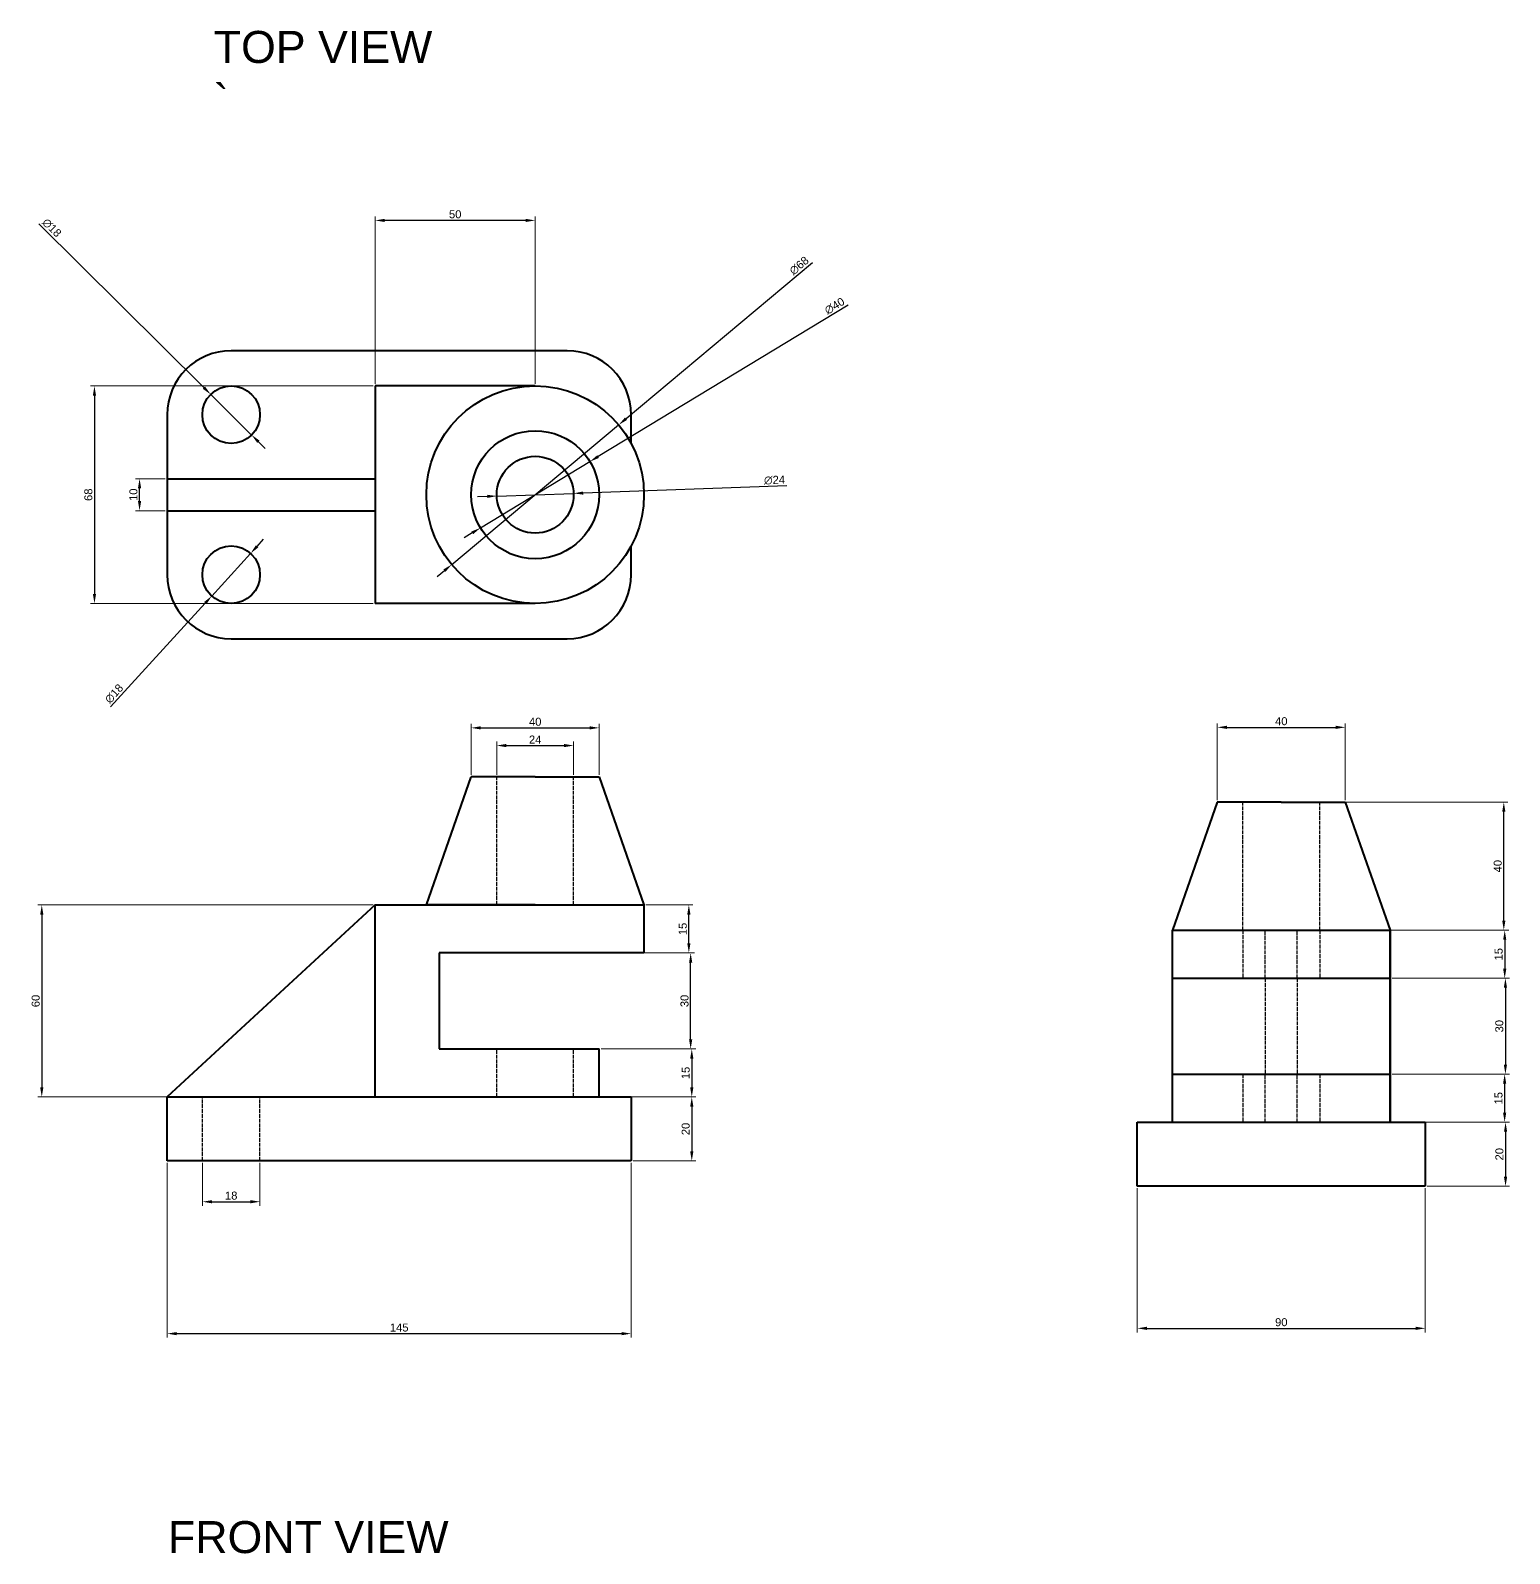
# Model space of a CAD drawing. Header units: millimetres. Extents: x 1956 to 3084, y 1136 to 1612.
# Drawn here: x 1955.5 to 2417.7, y 1136.2 to 1612.1 of the extents above; entities that cross this region are included whole.
import ezdxf

# ---------------------------------------------------------------- set-up
doc = ezdxf.new("R2010")
doc.units = ezdxf.units.MM
doc.header["$LTSCALE"] = 0.1
doc.linetypes.add('ACAD_ISO02W100', pattern=[15, 12, -3])
doc.layers.get('0').update_dxf_attribs({"lineweight": 40})
doc.layers.add('Hidden lines', color=4, linetype='ACAD_ISO02W100', lineweight=25)
doc.styles.get("Standard").update_dxf_attribs({"font": 'arial.ttf'})
doc.dimstyles.new('ISO-25', dxfattribs={"dimtxt": 2.5, "dimasz": 3, "dimexe": 1.25, "dimexo": 0.625, "dimtad": 1, "dimtxsty": 'Standard', "dimcen": 2.5, "dimclrd": 3, "dimclre": 2, "dimadec": 0, "dimazin": 0, "dimtfac": 1, "dimtmove": 0, "dimatfit": 3, "dimfxl": 1, "dimlwe": 20, "dimarcsym": 0})

# ---------------------------------------------------------------- blocks, each defined once
blk = doc.blocks.new('*D25')
at = {"color": 2, "linetype": 'Continuous', "lineweight": 20, "transparency": 16777216}
blk.add_line((2301.41, 1250.32), (2301.41, 1205.29), dxfattribs=at)
at = {"color": 2, "lineweight": 20, "transparency": 16777216}
blk.add_line((2391.41, 1250.32), (2391.41, 1205.29), dxfattribs=at)
at = {"color": 3, "lineweight": -2, "transparency": 16777216}
blk.add_line((2304.41, 1206.54), (2388.41, 1206.54), dxfattribs=at)
at = {"color": 3, "transparency": 16777216}
for points in [[(2304.41, 1207.04), (2304.41, 1206.04), (2301.41, 1206.54)], [(2388.41, 1207.04), (2388.41, 1206.04), (2391.41, 1206.54)]]:
    blk.add_solid(points, dxfattribs=at)
at = {"layer": 'Defpoints', "color": 0, "transparency": 16777216}
for p in [(2301.41, 1250.95), (2391.41, 1250.95), (2391.41, 1206.54)]:
    blk.add_point(p, dxfattribs=at)
at = {"color": 0, "transparency": 16777216, "insert": (2346.41, 1208.44), "char_height": 2.5, "attachment_point": 5}
blk.add_mtext('90', dxfattribs=at)
blk = doc.blocks.new('*D26')
at = {"color": 2, "linetype": 'Continuous', "lineweight": 20, "transparency": 16777216}
blk.add_line((1998.26, 1258.22), (1998.26, 1203.63), dxfattribs=at)
at = {"color": 2, "lineweight": 20, "transparency": 16777216}
blk.add_line((2143.26, 1258.22), (2143.26, 1203.63), dxfattribs=at)
at = {"color": 3, "lineweight": -2, "transparency": 16777216}
blk.add_line((2001.26, 1204.88), (2140.26, 1204.88), dxfattribs=at)
at = {"color": 3, "transparency": 16777216}
for points in [[(2001.26, 1205.38), (2001.26, 1204.38), (1998.26, 1204.88)], [(2140.26, 1205.38), (2140.26, 1204.38), (2143.26, 1204.88)]]:
    blk.add_solid(points, dxfattribs=at)
at = {"layer": 'Defpoints', "color": 0, "transparency": 16777216}
for p in [(1998.26, 1258.84), (2143.26, 1258.84), (2143.26, 1204.88)]:
    blk.add_point(p, dxfattribs=at)
at = {"color": 0, "transparency": 16777216, "insert": (2070.76, 1206.78), "char_height": 2.5, "attachment_point": 5}
blk.add_mtext('145', dxfattribs=at)
blk = doc.blocks.new('*D28')
at = {"color": 2, "linetype": 'Continuous', "lineweight": 20, "transparency": 16777216}
blk.add_line((2009.26, 1258.22), (2009.26, 1244.85), dxfattribs=at)
at = {"color": 2, "lineweight": 20, "transparency": 16777216}
blk.add_line((2027.26, 1258.22), (2027.26, 1244.85), dxfattribs=at)
at = {"color": 3, "lineweight": -2, "transparency": 16777216}
blk.add_line((2012.26, 1246.1), (2024.26, 1246.1), dxfattribs=at)
at = {"color": 3, "transparency": 16777216}
for points in [[(2012.26, 1246.6), (2012.26, 1245.6), (2009.26, 1246.1)], [(2024.26, 1246.6), (2024.26, 1245.6), (2027.26, 1246.1)]]:
    blk.add_solid(points, dxfattribs=at)
at = {"layer": 'Defpoints', "color": 0, "transparency": 16777216}
for p in [(2009.26, 1258.84), (2027.26, 1258.84), (2027.26, 1246.1)]:
    blk.add_point(p, dxfattribs=at)
at = {"color": 0, "transparency": 16777216, "insert": (2018.26, 1248.01), "char_height": 2.5, "attachment_point": 5}
blk.add_mtext('18', dxfattribs=at)
blk = doc.blocks.new('*D29')
at = {"color": 2, "linetype": 'Continuous', "lineweight": 20, "transparency": 16777216}
blk.add_line((2143.88, 1278.84), (2163.44, 1278.84), dxfattribs=at)
at = {"color": 3, "lineweight": -2, "transparency": 16777216}
blk.add_line((2162.19, 1275.84), (2162.19, 1261.84), dxfattribs=at)
at = {"color": 2, "lineweight": 20, "transparency": 16777216}
blk.add_line((2143.88, 1258.84), (2163.44, 1258.84), dxfattribs=at)
at = {"color": 3, "transparency": 16777216}
for points in [[(2161.69, 1275.84), (2162.69, 1275.84), (2162.19, 1278.84)], [(2161.69, 1261.84), (2162.69, 1261.84), (2162.19, 1258.84)]]:
    blk.add_solid(points, dxfattribs=at)
at = {"layer": 'Defpoints', "color": 0, "transparency": 16777216}
for p in [(2143.26, 1278.84), (2143.26, 1258.84), (2162.19, 1258.84)]:
    blk.add_point(p, dxfattribs=at)
at = {"color": 0, "transparency": 16777216, "insert": (2160.29, 1268.84), "char_height": 2.5, "attachment_point": 5, "rotation": 90}
blk.add_mtext('20', dxfattribs=at)
blk = doc.blocks.new('*D30')
at = {"color": 2, "linetype": 'Continuous', "lineweight": 20, "transparency": 16777216}
blk.add_line((2133.88, 1293.84), (2163.44, 1293.84), dxfattribs=at)
at = {"color": 3, "lineweight": -2, "transparency": 16777216}
blk.add_line((2162.19, 1290.84), (2162.19, 1281.84), dxfattribs=at)
at = {"color": 2, "lineweight": 20, "transparency": 16777216}
blk.add_line((2133.88, 1278.84), (2163.44, 1278.84), dxfattribs=at)
at = {"color": 3, "transparency": 16777216}
for points in [[(2161.69, 1290.84), (2162.69, 1290.84), (2162.19, 1293.84)], [(2161.69, 1281.84), (2162.69, 1281.84), (2162.19, 1278.84)]]:
    blk.add_solid(points, dxfattribs=at)
at = {"layer": 'Defpoints', "color": 0, "transparency": 16777216}
for p in [(2133.26, 1293.84), (2133.26, 1278.84), (2162.19, 1278.84)]:
    blk.add_point(p, dxfattribs=at)
at = {"color": 0, "transparency": 16777216, "insert": (2160.29, 1286.34), "char_height": 2.5, "attachment_point": 5, "rotation": 90}
blk.add_mtext('15', dxfattribs=at)
blk = doc.blocks.new('*D31')
at = {"color": 2, "lineweight": 20, "transparency": 16777216}
blk.add_line((2133.88, 1323.84), (2163.09, 1323.84), dxfattribs=at)
at = {"color": 3, "lineweight": -2, "transparency": 16777216}
blk.add_line((2161.84, 1296.84), (2161.84, 1320.84), dxfattribs=at)
at = {"color": 2, "linetype": 'Continuous', "lineweight": 20, "transparency": 16777216}
blk.add_line((2133.88, 1293.84), (2163.09, 1293.84), dxfattribs=at)
at = {"color": 3, "transparency": 16777216}
for points in [[(2161.34, 1320.84), (2162.34, 1320.84), (2161.84, 1323.84)], [(2161.34, 1296.84), (2162.34, 1296.84), (2161.84, 1293.84)]]:
    blk.add_solid(points, dxfattribs=at)
at = {"layer": 'Defpoints', "color": 0, "transparency": 16777216}
for p in [(2133.26, 1323.84), (2161.84, 1323.84), (2133.26, 1293.84)]:
    blk.add_point(p, dxfattribs=at)
at = {"color": 0, "transparency": 16777216, "insert": (2159.93, 1308.84), "char_height": 2.5, "attachment_point": 5, "rotation": 90}
blk.add_mtext('30', dxfattribs=at)
blk = doc.blocks.new('*D32')
at = {"color": 2, "lineweight": 20, "transparency": 16777216}
blk.add_line((2147.88, 1338.84), (2162.53, 1338.84), dxfattribs=at)
at = {"color": 3, "lineweight": -2, "transparency": 16777216}
blk.add_line((2161.28, 1326.84), (2161.28, 1335.84), dxfattribs=at)
at = {"color": 2, "linetype": 'Continuous', "lineweight": 20, "transparency": 16777216}
blk.add_line((2147.88, 1323.84), (2162.53, 1323.84), dxfattribs=at)
at = {"color": 3, "transparency": 16777216}
for points in [[(2160.78, 1335.84), (2161.78, 1335.84), (2161.28, 1338.84)], [(2160.78, 1326.84), (2161.78, 1326.84), (2161.28, 1323.84)]]:
    blk.add_solid(points, dxfattribs=at)
at = {"layer": 'Defpoints', "color": 0, "transparency": 16777216}
for p in [(2147.26, 1338.84), (2161.28, 1338.84), (2147.26, 1323.84)]:
    blk.add_point(p, dxfattribs=at)
at = {"color": 0, "transparency": 16777216, "insert": (2159.38, 1331.34), "char_height": 2.5, "attachment_point": 5, "rotation": 90}
blk.add_mtext('15', dxfattribs=at)
blk = doc.blocks.new('*D33')
at = {"color": 2, "linetype": 'Continuous', "lineweight": 20, "transparency": 16777216}
blk.add_line((2093.26, 1379.47), (2093.26, 1395.43), dxfattribs=at)
at = {"color": 2, "lineweight": 20, "transparency": 16777216}
blk.add_line((2133.26, 1379.47), (2133.26, 1395.43), dxfattribs=at)
at = {"color": 3, "lineweight": -2, "transparency": 16777216}
blk.add_line((2096.26, 1394.18), (2130.26, 1394.18), dxfattribs=at)
at = {"color": 3, "transparency": 16777216}
for points in [[(2096.26, 1394.68), (2096.26, 1393.68), (2093.26, 1394.18)], [(2130.26, 1394.68), (2130.26, 1393.68), (2133.26, 1394.18)]]:
    blk.add_solid(points, dxfattribs=at)
at = {"layer": 'Defpoints', "color": 0, "transparency": 16777216}
for p in [(2133.26, 1394.18), (2093.26, 1378.84), (2133.26, 1378.84)]:
    blk.add_point(p, dxfattribs=at)
at = {"color": 0, "transparency": 16777216, "insert": (2113.26, 1396.08), "char_height": 2.5, "attachment_point": 5}
blk.add_mtext('40', dxfattribs=at)
blk = doc.blocks.new('*D34')
at = {"color": 2, "linetype": 'Continuous', "lineweight": 20, "transparency": 16777216}
blk.add_line((2101.26, 1379.47), (2101.26, 1389.9), dxfattribs=at)
at = {"color": 2, "lineweight": 20, "transparency": 16777216}
blk.add_line((2125.26, 1379.47), (2125.26, 1389.9), dxfattribs=at)
at = {"color": 3, "lineweight": -2, "transparency": 16777216}
blk.add_line((2104.26, 1388.65), (2122.26, 1388.65), dxfattribs=at)
at = {"color": 3, "transparency": 16777216}
for points in [[(2104.26, 1389.15), (2104.26, 1388.15), (2101.26, 1388.65)], [(2122.26, 1389.15), (2122.26, 1388.15), (2125.26, 1388.65)]]:
    blk.add_solid(points, dxfattribs=at)
at = {"layer": 'Defpoints', "color": 0, "transparency": 16777216}
for p in [(2125.26, 1388.65), (2101.26, 1378.84), (2125.26, 1378.84)]:
    blk.add_point(p, dxfattribs=at)
at = {"color": 0, "transparency": 16777216, "insert": (2113.26, 1390.53), "char_height": 2.5, "attachment_point": 5}
blk.add_mtext('24', dxfattribs=at)
blk = doc.blocks.new('*D35')
at = {"color": 2, "linetype": 'Continuous', "lineweight": 20, "transparency": 16777216}
blk.add_line((2062.63, 1338.84), (1957.82, 1338.84), dxfattribs=at)
at = {"color": 3, "lineweight": -2, "transparency": 16777216}
blk.add_line((1959.07, 1335.84), (1959.07, 1281.84), dxfattribs=at)
at = {"color": 2, "lineweight": 20, "transparency": 16777216}
blk.add_line((2062.63, 1278.84), (1957.82, 1278.84), dxfattribs=at)
at = {"color": 3, "transparency": 16777216}
for points in [[(1958.57, 1335.84), (1959.57, 1335.84), (1959.07, 1338.84)], [(1958.57, 1281.84), (1959.57, 1281.84), (1959.07, 1278.84)]]:
    blk.add_solid(points, dxfattribs=at)
at = {"layer": 'Defpoints', "color": 0, "transparency": 16777216}
for p in [(2063.26, 1338.84), (1959.07, 1278.84), (2063.26, 1278.84)]:
    blk.add_point(p, dxfattribs=at)
at = {"color": 0, "transparency": 16777216, "insert": (1957.17, 1308.84), "char_height": 2.5, "attachment_point": 5, "rotation": 90}
blk.add_mtext('60', dxfattribs=at)
blk = doc.blocks.new('*D36')
at = {"color": 3, "lineweight": -2, "transparency": 16777216}
for p, q in [((1958.13, 1551.7), (2009.74, 1500.49)), ((2024.65, 1485.69), (2011.87, 1498.37)), ((2026.78, 1483.58), (2028.91, 1481.47))]:
    blk.add_line(p, q, dxfattribs=at)
at = {"color": 3, "transparency": 16777216}
for points in [[(2010.09, 1500.84), (2009.39, 1500.13), (2011.87, 1498.37)], [(2027.13, 1483.94), (2026.42, 1483.23), (2024.65, 1485.69)]]:
    blk.add_solid(points, dxfattribs=at)
at = {"layer": 'Defpoints', "color": 0, "transparency": 16777216}
for p in [(2011.87, 1498.37), (2024.65, 1485.69)]:
    blk.add_point(p, dxfattribs=at)
at = {"color": 0, "transparency": 16777216, "insert": (1962.2, 1550.44), "char_height": 2.5, "attachment_point": 5, "rotation": 315.2203}
blk.add_mtext('∅18', dxfattribs=at)
blk = doc.blocks.new('*D38')
at = {"color": 3, "lineweight": -2, "transparency": 16777216}
for p, q in [((2199.9, 1539.52), (2141.64, 1490.78)), ((2087.18, 1445.22), (2139.34, 1488.85)), ((2084.88, 1443.29), (2082.58, 1441.37))]:
    blk.add_line(p, q, dxfattribs=at)
at = {"color": 3, "transparency": 16777216}
for points in [[(2141.32, 1491.16), (2141.96, 1490.39), (2139.34, 1488.85)], [(2084.56, 1443.68), (2085.2, 1442.91), (2087.18, 1445.22)]]:
    blk.add_solid(points, dxfattribs=at)
at = {"layer": 'Defpoints', "color": 0, "transparency": 16777216}
for p in [(2139.34, 1488.85), (2087.18, 1445.22)]:
    blk.add_point(p, dxfattribs=at)
at = {"color": 0, "transparency": 16777216, "insert": (2195.74, 1538.61), "char_height": 2.5, "attachment_point": 5, "rotation": 39.9168}
blk.add_mtext('∅68', dxfattribs=at)
blk = doc.blocks.new('*D39')
at = {"color": 3, "lineweight": -2, "transparency": 16777216}
for p, q in [((2211.07, 1526.28), (2132.93, 1478.95)), ((2096.15, 1456.67), (2130.37, 1477.4)), ((2093.59, 1455.12), (2091.02, 1453.56))]:
    blk.add_line(p, q, dxfattribs=at)
at = {"color": 3, "transparency": 16777216}
for points in [[(2132.67, 1479.38), (2133.19, 1478.52), (2130.37, 1477.4)], [(2093.33, 1455.54), (2093.85, 1454.69), (2096.15, 1456.67)]]:
    blk.add_solid(points, dxfattribs=at)
at = {"layer": 'Defpoints', "color": 0, "transparency": 16777216}
for p in [(2130.37, 1477.4), (2096.15, 1456.67)]:
    blk.add_point(p, dxfattribs=at)
at = {"color": 0, "transparency": 16777216, "insert": (2206.82, 1526.01), "char_height": 2.5, "attachment_point": 5, "rotation": 31.205}
blk.add_mtext('∅40', dxfattribs=at)
blk = doc.blocks.new('*D40')
at = {"color": 3, "lineweight": -2, "transparency": 16777216}
for p, q in [((2098.27, 1466.51), (2095.27, 1466.41)), ((2101.27, 1466.62), (2125.25, 1467.45)), ((2191.88, 1469.76), (2128.25, 1467.55))]:
    blk.add_line(p, q, dxfattribs=at)
at = {"color": 3, "transparency": 16777216}
for points in [[(2098.25, 1467.01), (2098.29, 1466.01), (2101.27, 1466.62)], [(2128.23, 1468.05), (2128.27, 1467.05), (2125.25, 1467.45)]]:
    blk.add_solid(points, dxfattribs=at)
at = {"layer": 'Defpoints', "color": 0, "transparency": 16777216}
for p in [(2101.27, 1466.62), (2125.25, 1467.45)]:
    blk.add_point(p, dxfattribs=at)
at = {"color": 0, "transparency": 16777216, "insert": (2188.05, 1471.6), "char_height": 2.5, "attachment_point": 5, "rotation": 1.9873}
blk.add_mtext('∅24', dxfattribs=at)
blk = doc.blocks.new('*D41')
at = {"color": 2, "lineweight": 20, "transparency": 16777216}
blk.add_line((1997.63, 1472.03), (1988.37, 1472.03), dxfattribs=at)
at = {"color": 3, "lineweight": -2, "transparency": 16777216}
blk.add_line((1989.62, 1465.03), (1989.62, 1469.03), dxfattribs=at)
at = {"color": 2, "linetype": 'Continuous', "lineweight": 20, "transparency": 16777216}
blk.add_line((1997.63, 1462.03), (1988.37, 1462.03), dxfattribs=at)
at = {"color": 3, "transparency": 16777216}
for points in [[(1989.12, 1469.03), (1990.12, 1469.03), (1989.62, 1472.03)], [(1989.12, 1465.03), (1990.12, 1465.03), (1989.62, 1462.03)]]:
    blk.add_solid(points, dxfattribs=at)
at = {"layer": 'Defpoints', "color": 0, "transparency": 16777216}
for p in [(1989.62, 1472.03), (1998.26, 1472.03), (1998.26, 1462.03)]:
    blk.add_point(p, dxfattribs=at)
at = {"color": 0, "transparency": 16777216, "insert": (1987.72, 1467.03), "char_height": 2.5, "attachment_point": 5, "rotation": 90}
blk.add_mtext('10', dxfattribs=at)
blk = doc.blocks.new('*D42')
at = {"color": 2, "lineweight": 20, "transparency": 16777216}
blk.add_line((2063.26, 1501.66), (2063.26, 1554), dxfattribs=at)
at = {"color": 3, "lineweight": -2, "transparency": 16777216}
blk.add_line((2110.26, 1552.75), (2066.26, 1552.75), dxfattribs=at)
at = {"color": 2, "linetype": 'Continuous', "lineweight": 20, "transparency": 16777216}
blk.add_line((2113.26, 1501.66), (2113.26, 1554), dxfattribs=at)
at = {"color": 3, "transparency": 16777216}
for points in [[(2066.26, 1553.25), (2066.26, 1552.25), (2063.26, 1552.75)], [(2110.26, 1553.25), (2110.26, 1552.25), (2113.26, 1552.75)]]:
    blk.add_solid(points, dxfattribs=at)
at = {"layer": 'Defpoints', "color": 0, "transparency": 16777216}
for p in [(2063.26, 1552.75), (2063.26, 1501.03), (2113.26, 1501.03)]:
    blk.add_point(p, dxfattribs=at)
at = {"color": 0, "transparency": 16777216, "insert": (2088.26, 1554.65), "char_height": 2.5, "attachment_point": 5}
blk.add_mtext('50', dxfattribs=at)
blk = doc.blocks.new('*D43')
at = {"color": 2, "linetype": 'Continuous', "lineweight": 20, "transparency": 16777216}
blk.add_line((2062.63, 1501.03), (1974.28, 1501.03), dxfattribs=at)
at = {"color": 3, "lineweight": -2, "transparency": 16777216}
blk.add_line((1975.53, 1498.03), (1975.53, 1436.03), dxfattribs=at)
at = {"color": 2, "lineweight": 20, "transparency": 16777216}
blk.add_line((2062.63, 1433.03), (1974.28, 1433.03), dxfattribs=at)
at = {"color": 3, "transparency": 16777216}
for points in [[(1975.03, 1498.03), (1976.03, 1498.03), (1975.53, 1501.03)], [(1975.03, 1436.03), (1976.03, 1436.03), (1975.53, 1433.03)]]:
    blk.add_solid(points, dxfattribs=at)
at = {"layer": 'Defpoints', "color": 0, "transparency": 16777216}
for p in [(2063.26, 1501.03), (1975.53, 1433.03), (2063.26, 1433.03)]:
    blk.add_point(p, dxfattribs=at)
at = {"color": 0, "transparency": 16777216, "insert": (1973.63, 1467.03), "char_height": 2.5, "attachment_point": 5, "rotation": 90}
blk.add_mtext('68', dxfattribs=at)
blk = doc.blocks.new('*D44')
at = {"color": 3, "lineweight": -2, "transparency": 16777216}
for p, q in [((2026.35, 1450.9), (2028.37, 1453.12)), ((2024.32, 1448.68), (2012.19, 1435.38)), ((1980.58, 1400.73), (2010.17, 1433.17))]:
    blk.add_line(p, q, dxfattribs=at)
at = {"color": 3, "transparency": 16777216}
for points in [[(2025.98, 1451.24), (2026.72, 1450.56), (2024.32, 1448.68)], [(2009.8, 1433.51), (2010.54, 1432.83), (2012.19, 1435.38)]]:
    blk.add_solid(points, dxfattribs=at)
at = {"layer": 'Defpoints', "color": 0, "transparency": 16777216}
for p in [(2024.32, 1448.68), (2012.19, 1435.38)]:
    blk.add_point(p, dxfattribs=at)
at = {"color": 0, "transparency": 16777216, "insert": (1981.67, 1404.85), "char_height": 2.5, "attachment_point": 5, "rotation": 47.628}
blk.add_mtext('∅18', dxfattribs=at)
blk = doc.blocks.new('*D46')
at = {"color": 2, "linetype": 'Continuous', "lineweight": 20, "transparency": 16777216}
blk.add_line((2381.04, 1285.95), (2417.45, 1285.95), dxfattribs=at)
at = {"color": 3, "lineweight": -2, "transparency": 16777216}
blk.add_line((2416.2, 1282.95), (2416.2, 1273.95), dxfattribs=at)
at = {"color": 2, "lineweight": 20, "transparency": 16777216}
blk.add_line((2381.04, 1270.95), (2417.45, 1270.95), dxfattribs=at)
at = {"color": 3, "transparency": 16777216}
for points in [[(2415.7, 1282.95), (2416.7, 1282.95), (2416.2, 1285.95)], [(2415.7, 1273.95), (2416.7, 1273.95), (2416.2, 1270.95)]]:
    blk.add_solid(points, dxfattribs=at)
at = {"layer": 'Defpoints', "color": 0, "transparency": 16777216}
for p in [(2380.41, 1285.95), (2380.41, 1270.95), (2416.2, 1270.95)]:
    blk.add_point(p, dxfattribs=at)
at = {"color": 0, "transparency": 16777216, "insert": (2414.3, 1278.45), "char_height": 2.5, "attachment_point": 5, "rotation": 90}
blk.add_mtext('15', dxfattribs=at)
blk = doc.blocks.new('*D47')
at = {"color": 2, "linetype": 'Continuous', "lineweight": 20, "transparency": 16777216}
blk.add_line((2392.04, 1270.95), (2417.74, 1270.95), dxfattribs=at)
at = {"color": 3, "lineweight": -2, "transparency": 16777216}
blk.add_line((2416.49, 1267.95), (2416.49, 1253.95), dxfattribs=at)
at = {"color": 2, "lineweight": 20, "transparency": 16777216}
blk.add_line((2392.04, 1250.95), (2417.74, 1250.95), dxfattribs=at)
at = {"color": 3, "transparency": 16777216}
for points in [[(2415.99, 1267.95), (2416.99, 1267.95), (2416.49, 1270.95)], [(2415.99, 1253.95), (2416.99, 1253.95), (2416.49, 1250.95)]]:
    blk.add_solid(points, dxfattribs=at)
at = {"layer": 'Defpoints', "color": 0, "transparency": 16777216}
for p in [(2391.41, 1270.95), (2391.41, 1250.95), (2416.49, 1250.95)]:
    blk.add_point(p, dxfattribs=at)
at = {"color": 0, "transparency": 16777216, "insert": (2414.58, 1260.95), "char_height": 2.5, "attachment_point": 5, "rotation": 90}
blk.add_mtext('20', dxfattribs=at)
blk = doc.blocks.new('*D49')
at = {"color": 2, "linetype": 'Continuous', "lineweight": 20, "transparency": 16777216}
blk.add_line((2381.04, 1315.95), (2417.7, 1315.95), dxfattribs=at)
at = {"color": 3, "lineweight": -2, "transparency": 16777216}
blk.add_line((2416.45, 1312.95), (2416.45, 1288.95), dxfattribs=at)
at = {"color": 2, "lineweight": 20, "transparency": 16777216}
blk.add_line((2381.04, 1285.95), (2417.7, 1285.95), dxfattribs=at)
at = {"color": 3, "transparency": 16777216}
for points in [[(2415.95, 1312.95), (2416.95, 1312.95), (2416.45, 1315.95)], [(2415.95, 1288.95), (2416.95, 1288.95), (2416.45, 1285.95)]]:
    blk.add_solid(points, dxfattribs=at)
at = {"layer": 'Defpoints', "color": 0, "transparency": 16777216}
for p in [(2380.41, 1315.95), (2380.41, 1285.95), (2416.45, 1285.95)]:
    blk.add_point(p, dxfattribs=at)
at = {"color": 0, "transparency": 16777216, "insert": (2414.55, 1300.95), "char_height": 2.5, "attachment_point": 5, "rotation": 90}
blk.add_mtext('30', dxfattribs=at)
blk = doc.blocks.new('*D50')
at = {"color": 2, "linetype": 'Continuous', "lineweight": 20, "transparency": 16777216}
blk.add_line((2381.04, 1330.95), (2417.48, 1330.95), dxfattribs=at)
at = {"color": 3, "lineweight": -2, "transparency": 16777216}
blk.add_line((2416.23, 1327.95), (2416.23, 1318.95), dxfattribs=at)
at = {"color": 2, "lineweight": 20, "transparency": 16777216}
blk.add_line((2381.04, 1315.95), (2417.48, 1315.95), dxfattribs=at)
at = {"color": 3, "transparency": 16777216}
for points in [[(2415.73, 1327.95), (2416.73, 1327.95), (2416.23, 1330.95)], [(2415.73, 1318.95), (2416.73, 1318.95), (2416.23, 1315.95)]]:
    blk.add_solid(points, dxfattribs=at)
at = {"layer": 'Defpoints', "color": 0, "transparency": 16777216}
for p in [(2380.41, 1330.95), (2380.41, 1315.95), (2416.23, 1315.95)]:
    blk.add_point(p, dxfattribs=at)
at = {"color": 0, "transparency": 16777216, "insert": (2414.33, 1323.45), "char_height": 2.5, "attachment_point": 5, "rotation": 90}
blk.add_mtext('15', dxfattribs=at)
blk = doc.blocks.new('*D51')
at = {"color": 2, "lineweight": 20, "transparency": 16777216}
blk.add_line((2347.04, 1370.95), (2417.2, 1370.95), dxfattribs=at)
at = {"color": 3, "lineweight": -2, "transparency": 16777216}
blk.add_line((2415.95, 1333.95), (2415.95, 1367.95), dxfattribs=at)
at = {"color": 2, "linetype": 'Continuous', "lineweight": 20, "transparency": 16777216}
blk.add_line((2347.04, 1330.95), (2417.2, 1330.95), dxfattribs=at)
at = {"color": 3, "transparency": 16777216}
for points in [[(2415.45, 1367.95), (2416.45, 1367.95), (2415.95, 1370.95)], [(2415.45, 1333.95), (2416.45, 1333.95), (2415.95, 1330.95)]]:
    blk.add_solid(points, dxfattribs=at)
at = {"layer": 'Defpoints', "color": 0, "transparency": 16777216}
for p in [(2346.41, 1370.95), (2415.95, 1370.95), (2346.41, 1330.95)]:
    blk.add_point(p, dxfattribs=at)
at = {"color": 0, "transparency": 16777216, "insert": (2414.05, 1350.95), "char_height": 2.5, "attachment_point": 5, "rotation": 90}
blk.add_mtext('40', dxfattribs=at)
blk = doc.blocks.new('*D52')
at = {"color": 2, "linetype": 'Continuous', "lineweight": 20, "transparency": 16777216}
blk.add_line((2326.41, 1371.57), (2326.41, 1395.59), dxfattribs=at)
at = {"color": 2, "lineweight": 20, "transparency": 16777216}
blk.add_line((2366.41, 1371.57), (2366.41, 1395.59), dxfattribs=at)
at = {"color": 3, "lineweight": -2, "transparency": 16777216}
blk.add_line((2329.41, 1394.34), (2363.41, 1394.34), dxfattribs=at)
at = {"color": 3, "transparency": 16777216}
for points in [[(2329.41, 1394.84), (2329.41, 1393.84), (2326.41, 1394.34)], [(2363.41, 1394.84), (2363.41, 1393.84), (2366.41, 1394.34)]]:
    blk.add_solid(points, dxfattribs=at)
at = {"layer": 'Defpoints', "color": 0, "transparency": 16777216}
for p in [(2366.41, 1394.34), (2326.41, 1370.95), (2366.41, 1370.95)]:
    blk.add_point(p, dxfattribs=at)
at = {"color": 0, "transparency": 16777216, "insert": (2346.41, 1396.24), "char_height": 2.5, "attachment_point": 5}
blk.add_mtext('40', dxfattribs=at)

msp = doc.modelspace()

# ---------------------------------------------------------------- linework, layer by layer
for p, q in [((2123.259, 1512.034), (2018.259, 1512.034)), ((2063.259, 1501.034), (2063.259, 1433.034)), ((2113.259, 1501.034), (2063.259, 1501.034)), ((1998.259, 1492.034), (1998.259, 1442.034)), ((2063.259, 1492.034), (2063.259, 1442.034)), ((2143.259, 1483.034), (2143.259, 1492.034)), ((1998.259, 1472.034), (2063.259, 1472.034)), ((1998.259, 1462.034), (2063.259, 1462.034)), ((2143.259, 1442.034), (2143.259, 1451.034)), ((2113.259, 1433.034), (2063.259, 1433.034)), ((2018.259, 1422.034), (2123.259, 1422.034)), ((2079.259, 1338.844), (2093.259, 1378.844)), ((2113.259, 1378.844), (2093.259, 1378.844)), ((2113.259, 1378.844), (2133.259, 1378.844)), ((2133.259, 1378.844), (2147.259, 1338.844)), ((2326.414, 1370.945), (2312.414, 1330.945)), ((2346.414, 1370.945), (2326.414, 1370.945)), ((2346.414, 1370.945), (2366.414, 1370.945)), ((2366.414, 1370.945), (2380.414, 1330.945)), ((2063.259, 1338.844), (1998.259, 1278.844)), ((2063.259, 1278.844), (2063.259, 1338.844)), ((2063.259, 1338.844), (2143.259, 1338.844)), ((2063.259, 1338.844), (2113.259, 1338.844)), ((2113.259, 1338.844), (2079.259, 1338.844)), ((2113.259, 1338.844), (2147.259, 1338.844)), ((2147.259, 1338.844), (2147.259, 1323.844)), ((2312.414, 1270.945), (2312.414, 1330.945)), ((2312.414, 1270.945), (2312.414, 1330.945)), ((2312.414, 1330.945), (2380.414, 1330.945)), ((2380.414, 1270.945), (2380.414, 1330.945)), ((2380.414, 1330.945), (2380.414, 1270.945)), ((2143.259, 1323.844), (2083.259, 1323.844)), ((2083.259, 1323.844), (2083.259, 1293.844)), ((2147.259, 1323.844), (2143.259, 1323.844)), ((2312.414, 1315.945), (2380.414, 1315.945)), ((2083.259, 1293.844), (2133.259, 1293.844)), ((2133.259, 1278.844), (2133.259, 1293.844)), ((2312.414, 1285.945), (2380.414, 1285.945)), ((1998.259, 1258.844), (1998.259, 1278.844)), ((1998.259, 1278.844), (2143.259, 1278.844)), ((1998.259, 1278.844), (2063.259, 1278.844)), ((2063.259, 1278.844), (2113.259, 1278.844)), ((2113.259, 1278.844), (2133.259, 1278.844)), ((2143.259, 1278.844), (2143.259, 1258.844)), ((2301.414, 1250.945), (2301.414, 1270.945)), ((2301.414, 1270.945), (2391.414, 1270.945)), ((2391.414, 1270.945), (2391.414, 1250.945)), ((2143.259, 1258.844), (1998.259, 1258.844)), ((2391.414, 1250.945), (2301.414, 1250.945))]:
    msp.add_line(p, q)
for centre, radius in [((2018.259, 1492.034), 9), ((2113.259, 1467.034), 34), ((2113.259, 1467.034), 20), ((2113.259, 1467.034), 12), ((2018.259, 1442.034), 9)]:
    msp.add_circle(centre, radius)
for centre, start, end in [((2018.259, 1492.034), 90, 180), ((2123.259, 1492.034), 0, 90), ((2018.259, 1442.034), 180, 270), ((2123.259, 1442.034), 270, 0)]:
    msp.add_arc(centre, 20, start, end)
at = {"layer": 'Hidden lines'}
for p, q in [((2063.259, 1492.034), (2063.259, 1501.034)), ((2101.259, 1338.844), (2101.259, 1378.844)), ((2125.259, 1338.844), (2125.259, 1378.844)), ((2334.414, 1330.945), (2334.414, 1370.945)), ((2358.414, 1330.945), (2358.414, 1370.945)), ((2334.414, 1330.945), (2334.414, 1315.945)), ((2341.414, 1315.945), (2341.414, 1330.945)), ((2351.414, 1315.945), (2351.414, 1330.945)), ((2358.414, 1330.945), (2358.414, 1315.945)), ((2341.414, 1315.945), (2341.414, 1285.945)), ((2351.414, 1315.945), (2351.414, 1285.945)), ((2101.259, 1278.844), (2101.259, 1293.844)), ((2125.259, 1278.844), (2125.259, 1293.844)), ((2334.414, 1285.945), (2334.414, 1270.945)), ((2341.414, 1270.945), (2341.414, 1285.945)), ((2351.414, 1270.945), (2351.414, 1285.945)), ((2358.414, 1285.945), (2358.414, 1270.945)), ((2009.259, 1258.844), (2009.259, 1278.844)), ((2027.259, 1258.844), (2027.259, 1278.844))]:
    msp.add_line(p, q, dxfattribs=at)

# ---------------------------------------------------------------- texts
at = {"layer": 'Hidden lines', "char_height": 10, "attachment_point": 1}
for s, width, insert in [('TOP VIEW\\P`', 139.36581, (2012.81, 1611.954)), ('{\\C0;\\c16777215;FRONT VIEW}', 107.1695, (1998.506, 1146.312))]:
    msp.add_mtext_dynamic_manual_height_columns(s, width=width, gutter_width=12.5, heights=[0], dxfattribs=dict(at, insert=insert))

# ---------------------------------------------------------------- dimensions: what is measured, and where the dimension line sits
for p1, p2, picture, middle in [((2024.647, 1485.694), (2011.87, 1498.373), '*D36', (1960.813, 1549.039)), ((2087.181, 1445.217), (2139.336, 1488.85), '*D38', (2197.007, 1537.1)), ((2096.152, 1456.671), (2130.365, 1477.396), '*D39', (2207.844, 1524.328)), ((2101.266, 1466.617), (2125.251, 1467.45), '*D40', (2188.115, 1469.631)), ((2024.324, 1448.683), (2012.193, 1435.384), '*D44', (1983.123, 1403.518))]:
    dim = msp.add_diameter_dim_2p(p1=p1, p2=p2, dimstyle='ISO-25')
    dim.commit()
    dim.dimension.update_dxf_attribs({"geometry": picture, "text_midpoint": middle, "dimtype": 163})
for base, p1, p2, picture, middle in [((2063.259, 1552.746), (2113.259, 1501.034), (2063.259, 1501.034), '*D42', (2088.259, 1554.647)), ((2133.259, 1394.179), (2093.259, 1378.844), (2133.259, 1378.844), '*D33', (2113.259, 1396.08)), ((2366.414, 1394.338), (2326.414, 1370.945), (2366.414, 1370.945), '*D52', (2346.414, 1396.24)), ((2125.259, 1388.653), (2101.259, 1378.844), (2125.259, 1378.844), '*D34', (2113.259, 1390.533)), ((2143.259, 1204.875), (1998.259, 1258.844), (2143.259, 1258.844), '*D26', (2070.759, 1206.776)), ((2027.259, 1246.104), (2009.259, 1258.844), (2027.259, 1258.844), '*D28', (2018.259, 1248.006)), ((2391.414, 1206.54), (2301.414, 1250.945), (2391.414, 1250.945), '*D25', (2346.414, 1208.441))]:
    dim = msp.add_linear_dim(base=base, p1=p1, p2=p2, dimstyle='ISO-25')
    dim.commit()
    dim.dimension.update_dxf_attribs({"geometry": picture, "text_midpoint": middle})
for base, p1, p2, picture, middle in [((1975.528, 1433.034), (2063.259, 1501.034), (2063.259, 1433.034), '*D43', (1973.626, 1467.034)), ((1989.622, 1472.034), (1998.259, 1462.034), (1998.259, 1472.034), '*D41', (1987.721, 1467.034)), ((2415.948, 1370.945), (2346.414, 1330.945), (2346.414, 1370.945), '*D51', (2414.046, 1350.945)), ((1959.075, 1278.844), (2063.259, 1338.844), (2063.259, 1278.844), '*D35', (1957.173, 1308.844)), ((2161.284, 1338.844), (2147.259, 1323.844), (2147.259, 1338.844), '*D32', (2159.383, 1331.344)), ((2416.235, 1315.945), (2380.414, 1330.945), (2380.414, 1315.945), '*D50', (2414.334, 1323.445)), ((2161.837, 1323.844), (2133.259, 1293.844), (2133.259, 1323.844), '*D31', (2159.935, 1308.844)), ((2416.448, 1285.945), (2380.414, 1315.945), (2380.414, 1285.945), '*D49', (2414.546, 1300.945)), ((2162.191, 1278.844), (2133.259, 1293.844), (2133.259, 1278.844), '*D30', (2160.29, 1286.344)), ((2416.198, 1270.945), (2380.414, 1285.945), (2380.414, 1270.945), '*D46', (2414.297, 1278.445)), ((2162.191, 1258.844), (2143.259, 1278.844), (2143.259, 1258.844), '*D29', (2160.29, 1268.844)), ((2416.485, 1250.945), (2391.414, 1270.945), (2391.414, 1250.945), '*D47', (2414.584, 1260.945))]:
    dim = msp.add_linear_dim(base=base, p1=p1, p2=p2, angle=90, dimstyle='ISO-25')
    dim.commit()
    dim.dimension.update_dxf_attribs({"geometry": picture, "text_midpoint": middle})

doc.saveas('drawing.dxf')
